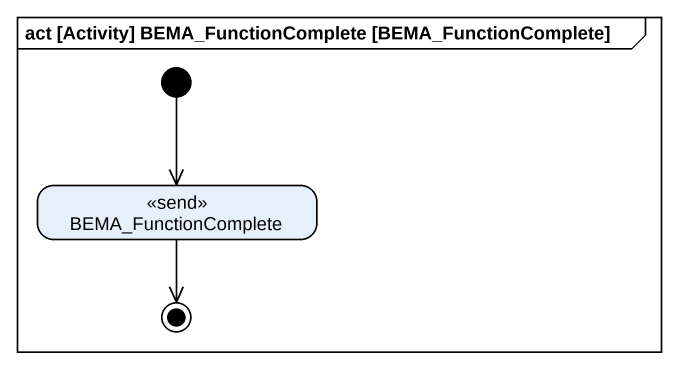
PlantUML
@startuml
mainframe act [Activity] BEMA_FunctionComplete [BEMA_FunctionComplete]
hide empty description
state BEMA_FunctionComplete <<send>>
[*] --> BEMA_FunctionComplete
BEMA_FunctionComplete --> [*]
@enduml
